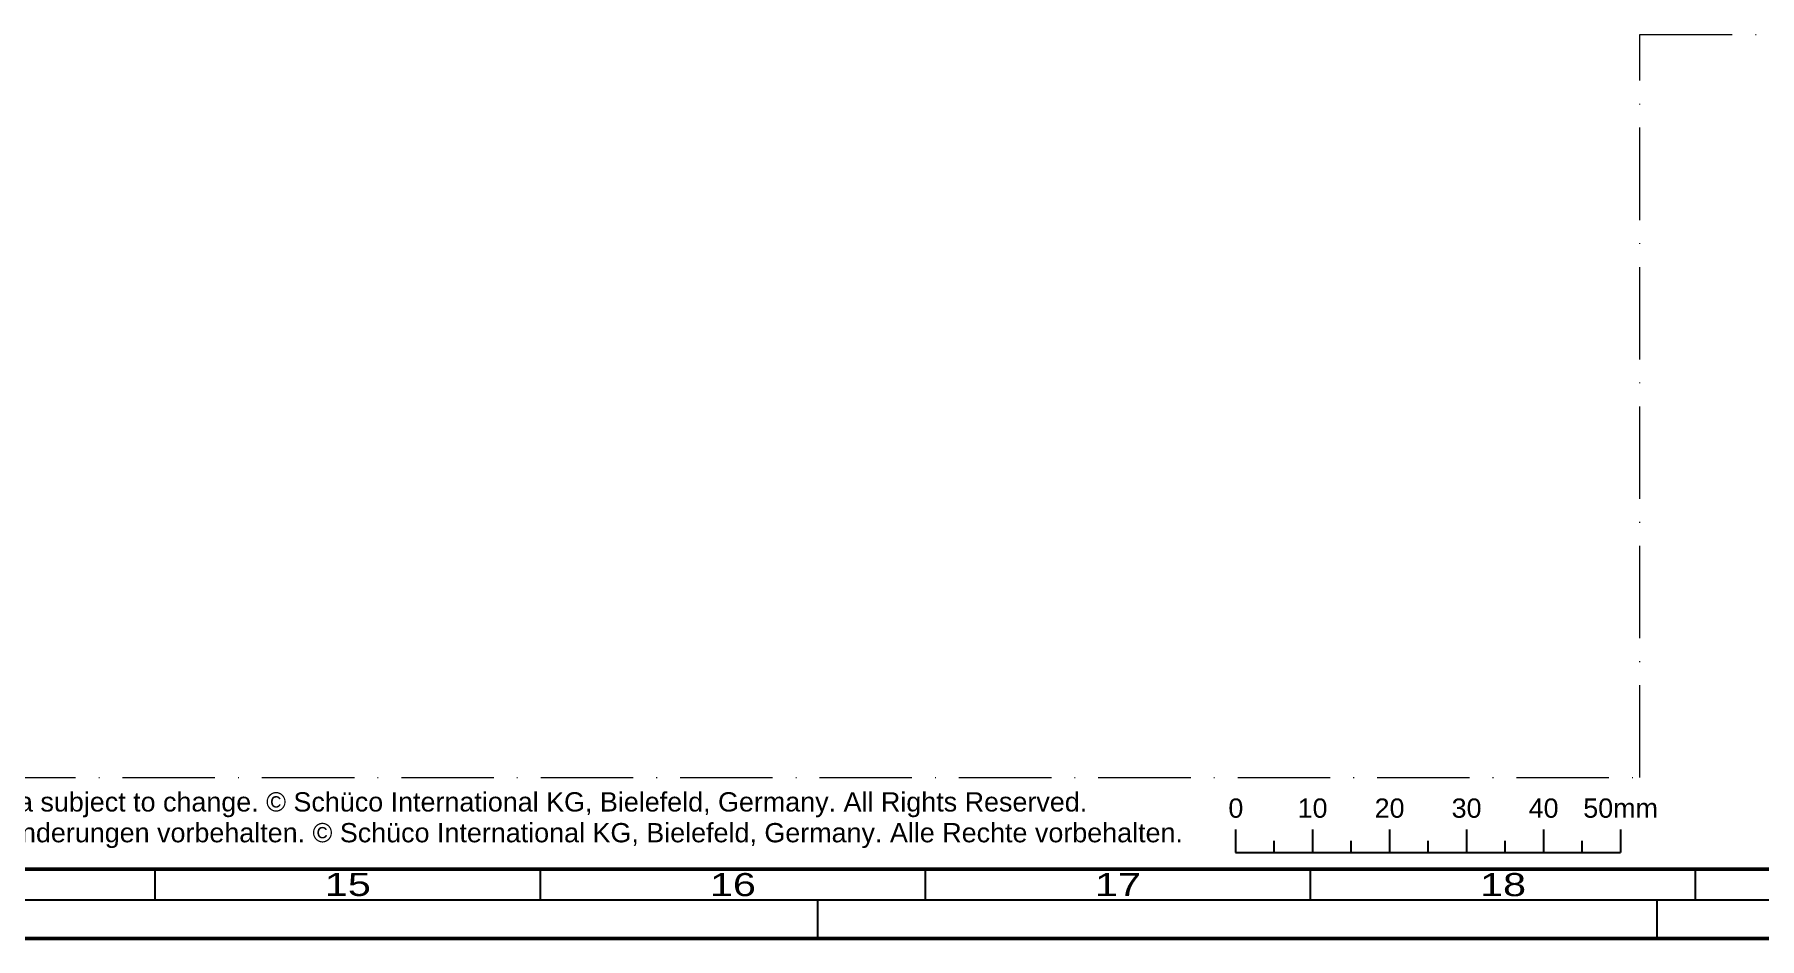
# Model space of a CAD drawing. Header units: millimetres. Extents: x -1229 to 0, y -242 to 851.
# Drawn here: x -509.7 to -285.7, y 0 to 117.4 of the extents above; entities that cross this region are included whole.
import ezdxf
from ezdxf.enums import TextEntityAlignment as Align

# ---------------------------------------------------------------- set-up
doc = ezdxf.new("R2010")
doc.units = ezdxf.units.MM
doc.linetypes.add('ACAD_ISO10W100', pattern=[18, 12, -3, 0, -3])
doc.layers.add('S22_Punto di inserimento', color=91, linetype='Continuous', lineweight=50, plot=False)
doc.layers.add('S26_Blocchi', color=7, linetype='Continuous', lineweight=25)
doc.styles.add('SF_GEN', font='arial.ttf')
doc.styles.get("Standard").update_dxf_attribs({"font": 'arial.ttf'})

# ---------------------------------------------------------------- blocks, each defined once
blk = doc.blocks.new('*U51')
at = {"layer": 'S22_Punto di inserimento', "color": 8, "linetype": 'ACAD_ISO10W100', "lineweight": 0}
for p, q in [((-301.23, 117.38), (-13.24, 117.38)), ((-301.23, 20.89), (-301.23, 117.38)), ((-534.45, 20.89), (-301.23, 20.89))]:
    blk.add_line(p, q, dxfattribs=at)
at = {"layer": 'S26_Blocchi', "color": 2, "lineweight": 25}
for p, q in [((-353.73, 14.17), (-353.73, 11.17)), ((-343.73, 14.17), (-343.73, 11.17)), ((-333.73, 14.17), (-333.73, 11.17)), ((-323.73, 14.17), (-323.73, 11.17)), ((-313.73, 14.17), (-313.73, 11.17)), ((-303.73, 14.17), (-303.73, 11.17)), ((-348.73, 11.17), (-348.73, 12.67)), ((-338.73, 11.17), (-338.73, 12.67)), ((-328.73, 11.17), (-328.73, 12.67)), ((-318.73, 11.17), (-318.73, 12.67)), ((-308.73, 11.17), (-308.73, 12.67)), ((-494, 5), (-494, 9)), ((-444, 5), (-444, 9)), ((-394, 5), (-394, 9)), ((-353.73, 11.17), (-303.73, 11.17)), ((-344, 5), (-344, 9)), ((-294, 5), (-294, 9)), ((-1184, 5), (-5, 5)), ((-408, 5), (-408, 0)), ((-299, 0), (-299, 5))]:
    blk.add_line(p, q, dxfattribs=at)
at = {"layer": 'S26_Blocchi', "lineweight": 50}
for p, q in [((-9, 9), (-1179.75, 9)), ((-1189, 0), (0, 0))]:
    blk.add_line(p, q, dxfattribs=at)
at = {"color": 2, "linetype": 'ByBlock'}
for s, p in [('0', (-353.69, 15.68)), ('10', (-343.73, 15.68)), ('20', (-333.73, 15.68)), ('30', (-323.73, 15.68)), ('40', (-313.73, 15.68)), ('50mm', (-303.73, 15.68))]:
    blk.add_text(s, height=2.5, dxfattribs=at).set_placement(p, align=Align.CENTER)
at = {"color": 2, "width": 1.2814}
for s, p in [('15', (-469, 7)), ('16', (-419, 7)), ('17', (-369, 7)), ('18', (-319, 7))]:
    blk.add_text(s, height=3, dxfattribs=at).set_placement(p, align=Align.MIDDLE)
at = {"layer": 'S26_Blocchi', "color": 2, "lineweight": 25, "char_height": 2.5, "attachment_point": 1, "style": 'SF_GEN'}
for s, insert, width in [('Technical data subject to change. © Schüco International KG, Bielefeld, Germany. All Rights Reserved.', (-532.6, 18.99), 172.411), ('Technische Änderungen vorbehalten. © Schüco International KG, Bielefeld, Germany. Alle Rechte vorbehalten.', (-532.6, 14.99), 182.7354)]:
    blk.add_mtext(s, dxfattribs=dict(at, insert=insert, width=width))

msp = doc.modelspace()

# ---------------------------------------------------------------- block references
at = {"layer": 'S26_Blocchi'}
msp.add_blockref('*U51', (0, 0), dxfattribs=at)

doc.saveas('drawing.dxf')
